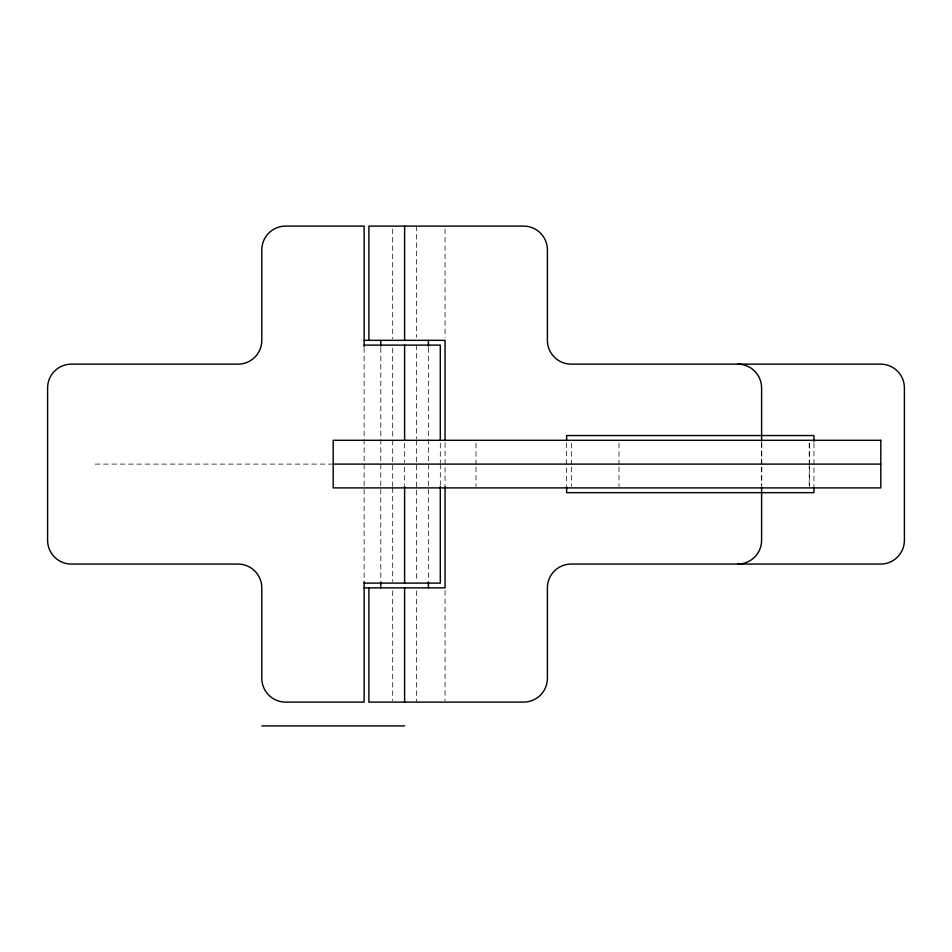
<?xml version="1.0" encoding="UTF-8"?>
<svg xmlns="http://www.w3.org/2000/svg" width="952" height="952" viewBox="0 0 952 952"><rect width="100%" height="100%" fill="white"/><g stroke="black" fill="none" stroke-linecap="round" stroke-linejoin="round"><path stroke-width="0.71" stroke-dasharray="4.76 3.57" d="M95.2 464.1L331.712 464.1M813.96 442.858L813.96 486.805M809.39 443.275L809.39 465.587M809.39 467.075L809.39 486.412M809.2 443.275L809.2 462.612M809.2 464.1L809.2 486.412M761.802 443.275L761.802 465.587M761.802 467.075L761.802 484.925M761.6 442.335L761.6 485.865M619.002 443.275L619.002 465.587M619.002 467.075L619.002 486.412M571.39 443.275L571.39 465.587M571.39 467.075L571.39 486.412M566.63 442.858L566.63 485.341M476 443.275L476 465.587M476 467.075L476 486.412M445.06 229.075L445.06 337.662M445.06 442.609L445.06 485.591M445.06 590.538L445.06 700.612M440.3 443.275L440.3 462.612M440.3 464.1L440.3 484.925M428.4 347.754L428.4 580.446M416.5 226.1L416.5 337.377M416.5 345.1L416.5 438.812M416.5 440.3L416.5 581.612M416.5 590.823L416.5 702.1M404.6 443.275L404.6 462.612M404.6 467.075L404.6 484.925M392.7 229.063L392.7 338.852M392.7 348.075L392.7 438.812M392.7 440.3L392.7 486.412M392.7 487.9L392.7 581.612M392.7 590.823L392.7 700.612M380.8 347.754L380.8 580.446M364.14 347.754L364.14 580.446"/><path stroke-width="1.43" d="M364.14 340.34L445.06 340.34L445.06 440.3M364.14 345.1L440.3 345.1L440.3 440.3M333.2 464.1L880.79 464.1M364.14 583.1L440.3 583.1L440.3 486.412M364.14 587.86L445.06 587.86L445.06 486.412M261.8 725.9L404.6 725.9M813.96 441.395L813.96 435.54L566.63 435.54L566.63 439.931M813.96 488.269L813.96 492.66L566.63 492.66L566.63 486.805M761.6 441.181L761.6 387.94A23.8 23.8 0 0 0 737.8 364.14M761.6 487.019L761.6 540.26A23.8 23.8 0 0 1 737.8 564.06M428.4 340.34L428.4 346.266M428.4 581.934L428.4 587.86M404.6 226.1L404.6 340.34M404.6 345.1L404.6 440.3M404.6 486.412L404.6 583.1M404.6 587.86L404.6 702.1M380.8 340.34L380.8 346.266M380.8 581.934L380.8 587.86M368.9 340.34L368.9 226.1L523.6 226.1A23.8 23.8 0 0 1 547.4 249.9L547.4 340.34A23.8 23.8 0 0 0 571.2 364.14L880.6 364.14A23.8 23.8 0 0 1 904.4 387.94L904.4 540.26A23.8 23.8 0 0 1 880.6 564.06L571.2 564.06A23.8 23.8 0 0 0 547.4 587.86L547.4 678.3A23.8 23.8 0 0 1 523.6 702.1L368.9 702.1L368.9 587.86M364.14 346.587L364.14 226.1L285.6 226.1A23.8 23.8 0 0 0 261.8 249.9L261.8 340.34A23.8 23.8 0 0 1 238 364.14L71.4 364.14A23.8 23.8 0 0 0 47.6 387.94L47.6 540.26A23.8 23.8 0 0 0 71.4 564.06L238 564.06A23.8 23.8 0 0 1 261.8 587.86L261.8 678.3A23.8 23.8 0 0 0 285.6 702.1L364.14 702.1L364.14 581.612M880.79 440.3L333.2 440.3L333.2 487.9L880.79 487.9L880.79 440.3"/></g></svg>
